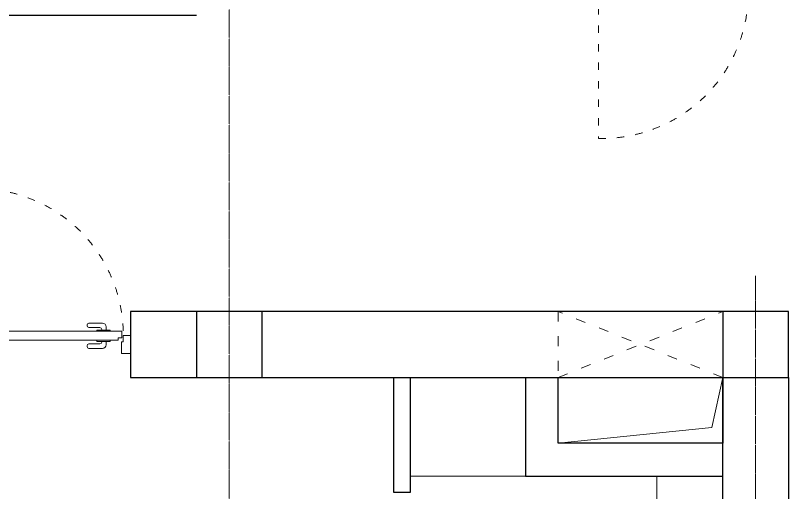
# Model space of a CAD drawing. Header units: millimetres. Extents: x 220309 to 250673, y 235861 to 255830.
# Drawn here: x 231799 to 236499, y 244498 to 247398 of the extents above; entities that cross this region are included whole.
import ezdxf

# ---------------------------------------------------------------- set-up
doc = ezdxf.new("R2010")
doc.units = ezdxf.units.MM
doc.linetypes.add('ACAD_ISO03W100', pattern=[30, 12, -18])
doc.linetypes.add('DASHDOTX2', pattern=[2, 1, -0.5, 0, -0.5])
for name, color, linetype, lineweight in [('Axes', 40, 'DASHDOTX2', 9), ('Door', 59, 'Continuous', 9), ('furniture', 46, 'Continuous', 9), ('Shaft', 7, 'Continuous', 9), ('Wall', 5, 'Continuous', 30)]:
    doc.layers.add(name, color=color, linetype=linetype, lineweight=lineweight)

# ---------------------------------------------------------------- blocks, each defined once
blk = doc.blocks.new('q1')
at = {"layer": 'Door', "lineweight": 9}
for p, q in [((-680.9, 70), (-680.9, 86)), ((-663.1, 103.7), (-597.4, 103.7)), ((-597.4, 82.4), (-650.7, 82.4)), ((-588.5, 94.9), (-588.5, 91.3)), ((-45.3, 64.6), (-756.7, 64.6)), ((-756.7, 64.6), (-756.7, 31.8)), ((-699.8, 64.8), (-699.8, 70)), ((-699.8, 70), (-635.1, 70)), ((-659.6, 73.6), (-659.6, 70)), ((-635.1, 70), (-635.1, 64.8)), ((-45.3, 64.6), (-45.3, 34.3)), ((-756.7, 31.8), (-738.9, 31.8)), ((-738.9, 31.8), (-738.9, 20.2)), ((-54.2, 20.2), (-738.9, 20.2)), ((-699.8, 14), (-699.8, 20.2)), ((-635.1, 14), (-699.8, 14)), ((-680.9, 14), (-680.9, -1.1)), ((-659.6, 11.4), (-659.6, 14)), ((-597.4, 2.5), (-650.7, 2.5)), ((-635.1, 20.1), (-635.1, 14)), ((-45.3, 34.3), (-54.2, 34.3)), ((-54.2, 34.3), (-54.2, 20.2)), ((-663.1, -18.8), (-597.4, -18.8)), ((-588.5, -9.9), (-588.5, -6.4))]:
    blk.add_line(p, q, dxfattribs=at)
at = {"layer": 'Door', "linetype": 'ACAD_ISO03W100', "lineweight": 9, "ltscale": 3}
blk.add_lwpolyline([(-35.6, 29), (-35.6, 757.9)], dxfattribs=at)
at = {"layer": 'Door', "lineweight": 9}
for points in [[(-800, 44.4), (-764.4, 44.4), (-764.4, 13.6), (-755.6, 13.6), (-755.6, -44.4), (-800, -44.4)], [(0, 44.4), (-35.6, 44.4), (-35.6, 13.6), (-44.4, 13.6), (-44.4, -44.4), (0, -44.4)]]:
    blk.add_lwpolyline(points, close=True, dxfattribs=at)
at = {"layer": 'Door', "linetype": 'ACAD_ISO03W100', "lineweight": 9, "ltscale": 3}
blk.add_arc((-53.3, 47), 711.1, 88.5671, 180.2072, dxfattribs=at)
at = {"layer": 'Door', "lineweight": 9}
for centre, radius, start, end in [((-663.1, 86), 17.8, 90, 180), ((-650.7, 73.6), 8.89, 90, 180), ((-597.4, 94.9), 8.89, 0, 90), ((-597.4, 91.3), 8.89, 270, 0), ((-650.7, 11.4), 8.89, 180, 270), ((-597.4, -6.4), 8.89, 0, 90), ((-663.1, -1.1), 17.8, 180, 270), ((-597.4, -9.9), 8.89, 270, 0)]:
    blk.add_arc(centre, radius, start, end, dxfattribs=at)

msp = doc.modelspace()

# ---------------------------------------------------------------- linework, layer by layer
at = {"layer": 'Axes', "linetype": 'DASHDOTX2', "lineweight": 9, "ltscale": 2}
for p, q in [((233099.2, 255830), (233099.2, 236461.1)), ((236299.2, 245816), (236299.2, 236461.1))]:
    msp.add_line(p, q, dxfattribs=at)
at = {"layer": 'furniture', "linetype": 'Continuous', "ltscale": 5}
for points in [[(234899.2, 244598), (234199.2, 244598)], [(235699.2, 243898), (235699.2, 244598)]]:
    msp.add_lwpolyline(points, dxfattribs=at)
at = {"layer": 'Shaft', "linetype": 'ACAD_ISO03W100', "lineweight": 9, "ltscale": 5}
for points in [[(235099.2, 245598), (235099.2, 245198)], [(235099.2, 245198), (236099.2, 245598), (236099.2, 245198), (235099.2, 245598)]]:
    msp.add_lwpolyline(points, dxfattribs=at)
at = {"layer": 'Shaft', "linetype": 'Continuous', "lineweight": 9, "ltscale": 5}
msp.add_lwpolyline([(235099.2, 244798), (236033.7, 244893.5), (236099.2, 245198)], dxfattribs=at)
at = {"layer": 'Wall'}
for points in [[(232899.2, 247398), (230899.2, 247398), (230899.2, 247798), (232899.2, 247798)], [(232899.2, 245598), (232499.2, 245598), (232499.2, 245198), (232899.2, 245198)], [(236499.2, 245598), (233299.2, 245598)], [(233299.2, 245198), (236099.2, 245198)], [(234199.2, 245198), (234199.2, 244498), (234099.2, 244498), (234099.2, 245198)], [(234899.2, 245198), (234899.2, 244598), (236099.2, 244598)], [(236099.2, 238998), (236099.2, 245198)], [(236499.2, 245198), (236499.2, 238998), (237299.2, 238998), (237299.2, 238598), (236499.2, 238598)]]:
    msp.add_lwpolyline(points, dxfattribs=at)
at = {"layer": 'Wall', "linetype": 'Continuous', "ltscale": 5}
for points in [[(232899.2, 245198), (233299.2, 245198), (233299.2, 245598), (232899.2, 245598)], [(236099.2, 245198), (236499.2, 245198), (236499.2, 245598), (236099.2, 245598)]]:
    msp.add_lwpolyline(points, close=True, dxfattribs=at)
at = {"layer": 'Wall'}
msp.add_lwpolyline([(235099.2, 245198), (236099.2, 245198), (236099.2, 244798), (235099.2, 244798)], close=True, dxfattribs=at)

# ---------------------------------------------------------------- block references
at = {"layer": 'Door', "lineweight": 60, "xscale": 1.25, "yscale": 1.25, "zscale": 1.25, "rotation": 180}
msp.add_blockref('q1', (235299.2, 247598), dxfattribs=at)
at = {"layer": 'Door', "lineweight": 60, "xscale": -1.25, "yscale": 1.25, "zscale": 1.250000000012223}
msp.add_blockref('q1', (231499.2, 245398), dxfattribs=at)

doc.saveas('drawing.dxf')
